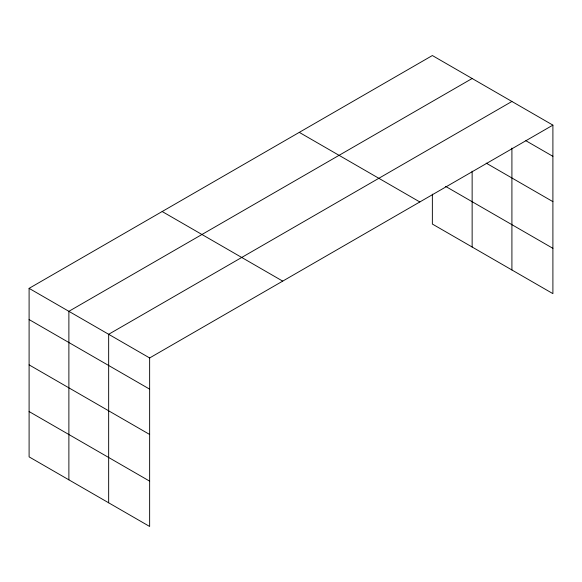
<?xml version="1.0" encoding="UTF-8"?>
<svg xmlns="http://www.w3.org/2000/svg" width="582" height="582" viewBox="0 0 582 582"><rect width="100%" height="100%" fill="white"/><g stroke="black" fill="none" stroke-linecap="round" stroke-linejoin="round"><path stroke-width="0.87" d="M511.913 148.075L511.913 269.983M432.361 194.141L432.361 224.048L552.9 293.641L552.9 125.13L432.361 55.537L29.1 288.359L29.1 456.87L149.639 526.463L149.639 357.952L29.1 288.359M472.14 78.505L68.88 311.319L68.88 479.837M511.913 101.472L108.659 334.286L108.659 502.804M149.639 357.952L552.9 125.13M525.837 140.699L552.9 156.325M486.174 163.12L552.9 201.641M445.616 186.393L552.9 248.332M299.286 132.369L419.826 201.961M162.174 211.528L282.714 281.121M29.1 319.554L149.639 389.147M29.1 364.87L149.639 434.463M29.1 411.554L149.639 481.147M472.14 171.173L472.14 247.015"/></g></svg>
